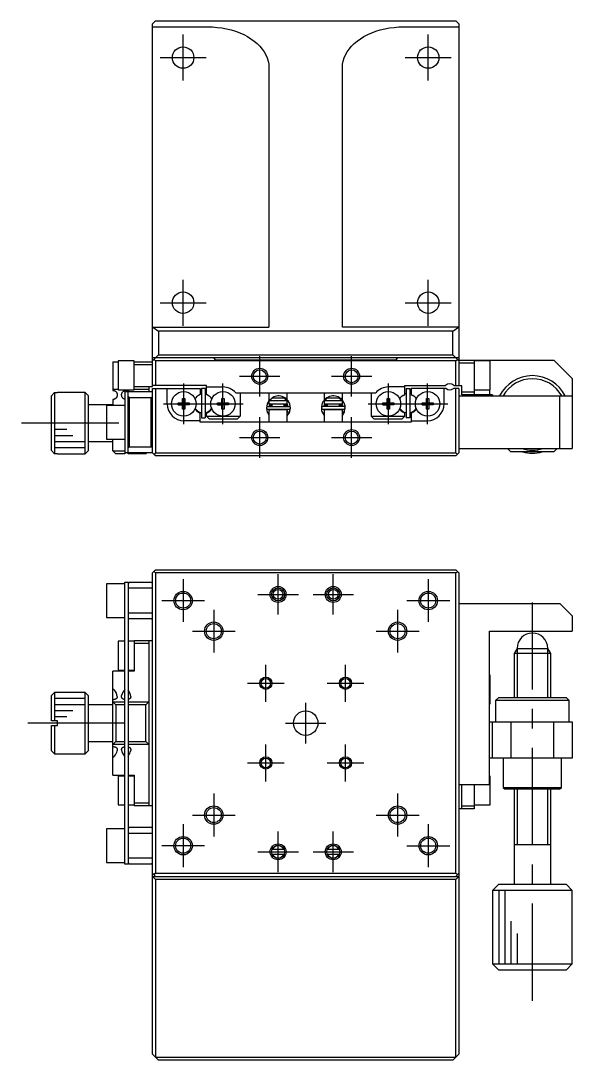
# Model space of a CAD drawing. Extents: x 0 to 377, y -8 to 269.
# Drawn here: x 86 to 176, y 99.4 to 269 of the extents above; entities that cross this region are included whole.
import ezdxf

# ---------------------------------------------------------------- set-up
doc = ezdxf.new("R2010")
doc.units = 0
doc.header["$LTSCALE"] = 0.5
doc.linetypes.add('CENTER', pattern=[50.8, 31.75, -6.35, 6.35, -6.35])
for name, color, linetype in [('MSM_CENTER', 1, 'CENTER'), ('MSM_CONTINUOUS', 7, 'CONTINUOUS'), ('MSM_NARROW', 5, 'CONTINUOUS')]:
    doc.layers.add(name, color=color, linetype=linetype)

msp = doc.modelspace()

# ---------------------------------------------------------------- linework, layer by layer
at = {"layer": 'MSM_CENTER'}
for p, q in [((112.5, 259.25), (112.5, 266.75)), ((152.5, 259.25), (152.5, 266.75)), ((108.75, 263), (116.25, 263)), ((148.75, 263), (156.25, 263)), ((112.5, 219.25), (112.5, 226.75)), ((152.5, 219.25), (152.5, 226.75)), ((108.75, 223), (116.25, 223)), ((148.75, 223), (156.25, 223)), ((125, 207.7), (125, 214.3)), ((140, 207.7), (140, 214.3)), ((121.7, 211), (128.3, 211)), ((136.7, 211), (143.3, 211)), ((112.6, 203.2), (112.6, 209.8)), ((119, 203.2), (119, 209.8)), ((146, 203.2), (146, 209.8)), ((152.4, 203.2), (152.4, 209.8)), ((109.3, 206.5), (122.3, 206.5)), ((142.7, 206.5), (155.7, 206.5)), ((125, 197.7), (125, 204.3)), ((140, 197.7), (140, 204.3)), ((102, 203.35), (86, 203.35)), ((121.7, 201), (128.3, 201)), ((136.7, 201), (143.3, 201)), ((128, 172.105071), (128, 178.705071)), ((137, 172.105071), (137, 178.705071)), ((112.5, 177.905071), (112.5, 170.905071)), ((152.5, 177.905071), (152.5, 170.905071)), ((124.7, 175.405071), (131.3, 175.405071)), ((133.7, 175.405071), (140.3, 175.405071)), ((109, 174.405071), (116, 174.405071)), ((149, 174.405071), (156, 174.405071)), ((169.5, 109.105071), (169.5, 174.105071)), ((117.5, 172.905071), (117.5, 165.905071)), ((147.5, 172.905071), (147.5, 165.905071)), ((114, 169.405071), (121, 169.405071)), ((144, 169.405071), (151, 169.405071)), ((126, 157.905071), (126, 163.905071)), ((139, 157.905071), (139, 163.905071)), ((123, 160.905071), (129, 160.905071)), ((136, 160.905071), (142, 160.905071)), ((132.5, 151.105071), (132.5, 157.705071)), ((103, 154.405071), (86, 154.405071)), ((129.2, 154.405071), (135.8, 154.405071)), ((126, 144.905071), (126, 150.905071)), ((139, 144.905071), (139, 150.905071)), ((123, 147.905071), (129, 147.905071)), ((136, 147.905071), (142, 147.905071)), ((117.5, 142.905071), (117.5, 135.905071)), ((147.5, 142.905071), (147.5, 135.905071)), ((114, 139.405071), (121, 139.405071)), ((144, 139.405071), (151, 139.405071)), ((112.5, 137.905071), (112.5, 130.905071)), ((152.5, 137.905071), (152.5, 130.905071)), ((128, 130.105071), (128, 136.705071)), ((137, 130.105071), (137, 136.705071)), ((116, 134.405071), (109, 134.405071)), ((149, 134.405071), (156, 134.405071)), ((124.7, 133.405071), (131.3, 133.405071)), ((133.7, 133.405071), (140.3, 133.405071))]:
    msp.add_line(p, q, dxfattribs=at)
at = {"layer": 'MSM_CONTINUOUS'}
for p, q in [((108, 269), (107.5, 268.5)), ((107.5, 209.35), (107.5, 268.5)), ((107.5, 268.007172), (116.5, 268.007172)), ((108, 269), (157, 269)), ((116.5, 268.007172), (117.284591, 267.986768)), ((117.284591, 267.986768), (118.064345, 267.925683)), ((146.935655, 267.925683), (147.715409, 267.986768)), ((147.715409, 267.986768), (148.5, 268.007172)), ((148.5, 268.007172), (157.5, 268.007172)), ((157.5, 268.5), (157, 269)), ((157.5, 268.5), (157.5, 209.45)), ((118.064345, 267.925683), (118.834454, 267.824292)), ((118.834454, 267.824292), (119.59017, 267.683222)), ((119.59017, 267.683222), (120.326834, 267.503341)), ((120.326834, 267.503341), (121.039905, 267.28576)), ((121.039905, 267.28576), (121.724986, 267.031818)), ((121.724986, 267.031818), (122.377853, 266.743083)), ((122.377853, 266.743083), (122.99448, 266.421333)), ((122.99448, 266.421333), (123.571068, 266.068554)), ((141.428932, 266.068554), (142.00552, 266.421333)), ((142.00552, 266.421333), (142.622147, 266.743083)), ((142.622147, 266.743083), (143.275014, 267.031818)), ((143.275014, 267.031818), (143.960095, 267.28576)), ((143.960095, 267.28576), (144.673166, 267.503341)), ((144.673166, 267.503341), (145.40983, 267.683222)), ((145.40983, 267.683222), (146.165546, 267.824292)), ((146.165546, 267.824292), (146.935655, 267.925683)), ((123.571068, 266.068554), (124.10406, 265.686919)), ((124.10406, 265.686919), (124.59017, 265.278782)), ((124.59017, 265.278782), (125.026402, 264.846659)), ((125.026402, 264.846659), (125.410065, 264.393214)), ((139.589935, 264.393214), (139.973598, 264.846659)), ((139.973598, 264.846659), (140.40983, 265.278782)), ((140.40983, 265.278782), (140.89594, 265.686919)), ((140.89594, 265.686919), (141.428932, 266.068554)), ((125.410065, 264.393214), (125.738795, 263.921242)), ((125.738795, 263.921242), (126.010565, 263.433655)), ((126.010565, 263.433655), (126.223699, 262.933457)), ((126.223699, 262.933457), (126.376883, 262.423733)), ((138.623117, 262.423733), (138.776301, 262.933457)), ((138.776301, 262.933457), (138.989435, 263.433655)), ((138.989435, 263.433655), (139.261205, 263.921242)), ((139.261205, 263.921242), (139.589935, 264.393214)), ((126.376883, 262.423733), (126.469173, 261.907625)), ((126.469173, 261.907625), (126.5, 261.388316)), ((126.5, 261.388316), (126.5, 219)), ((138.5, 261.388316), (138.530827, 261.907625)), ((138.5, 219), (138.5, 261.388316)), ((138.530827, 261.907625), (138.623117, 262.423733)), ((107.5, 219), (126.5, 219)), ((107.54176, 219), (108.5, 218.365755)), ((157.5, 219), (138.5, 219)), ((156.5, 218.365755), (157.45824, 219)), ((156.5, 218.365755), (108.5, 218.365755)), ((108.5, 218.365755), (108.5, 214.5)), ((156.5, 214.5), (156.5, 218.365755)), ((107.5, 213.5), (108.5, 214.5)), ((157.5, 214), (107.5, 214)), ((107.75, 213.75), (108, 213.5)), ((108.5, 214.5), (156.5, 214.5)), ((117.85, 213.65), (117.5, 214)), ((147.5, 214), (147.15, 213.65)), ((156.5, 214.5), (157.5, 213.5)), ((157, 213.5), (157.25, 213.75)), ((101, 213.35), (101.9, 213.35)), ((101, 213.35), (101, 208.7)), ((101.9, 213.5), (101.9, 208.8)), ((104.5, 213.5), (101.9, 213.5)), ((104.5, 208.8), (104.5, 213.5)), ((104.5, 213.35), (107.5, 213.35)), ((107.5, 212.85), (104.5, 212.85)), ((108, 213.5), (108, 209.5)), ((157, 213.5), (108, 213.5)), ((147.15, 213.65), (117.85, 213.65)), ((157, 209.5), (157, 213.5)), ((157.5, 213.65), (173, 213.65)), ((160, 213.15), (157.5, 213.15)), ((160, 213.65), (160, 207.95)), ((162.5, 213.580821), (160, 213.580821)), ((162.6, 213.5), (160, 213.5)), ((162.5, 213.65), (162.5, 213.5)), ((162.6, 208.8), (162.6, 213.5)), ((176, 210.65), (173, 213.65)), ((176, 210.65), (176, 199.2)), ((101.9, 208.85), (101, 208.85)), ((101, 208.7), (101.011811, 208.699906)), ((101.011811, 208.699906), (101.023607, 208.699627)), ((101.023607, 208.699627), (101.035345, 208.699166)), ((101.035345, 208.699166), (101.046985, 208.698527)), ((101.046985, 208.698527), (101.058952, 208.697679)), ((101.058952, 208.697679), (101.07079, 208.696651)), ((101.07079, 208.696651), (101.082472, 208.695451)), ((101.082472, 208.695451), (101.093969, 208.69409)), ((101.093969, 208.69409), (101.113372, 208.691382)), ((101.113372, 208.691382), (101.13224, 208.688249)), ((101.13224, 208.688249), (101.150562, 208.684732)), ((101.150562, 208.684732), (101.168326, 208.680866)), ((101.168326, 208.680866), (101.18552, 208.676693)), ((101.18552, 208.676693), (101.202133, 208.672248)), ((101.202133, 208.672248), (101.234359, 208.662476)), ((101.234359, 208.662476), (101.26487, 208.651753)), ((101.26487, 208.651753), (101.29381, 208.640156)), ((101.29381, 208.640156), (101.321322, 208.627761)), ((101.321322, 208.627761), (101.347549, 208.614643)), ((101.347549, 208.614643), (101.372633, 208.60088)), ((101.9, 208.8), (104.5, 208.8)), ((102.807571, 208.589159), (102.847783, 208.61217)), ((102.847783, 208.61217), (102.890896, 208.633341)), ((102.890896, 208.633341), (102.913862, 208.643289)), ((102.913862, 208.643289), (102.937859, 208.652742)), ((102.937859, 208.652742), (102.962978, 208.661621)), ((102.962978, 208.661621), (102.98931, 208.669846)), ((102.98931, 208.669846), (103.016947, 208.677337)), ((103.016947, 208.677337), (103.04598, 208.684015)), ((103.04598, 208.684015), (103.059192, 208.686662)), ((103.059192, 208.686662), (103.072749, 208.689122)), ((103.072749, 208.689122), (103.08663, 208.691377)), ((103.08663, 208.691377), (103.10081, 208.693408)), ((103.10081, 208.693408), (103.115266, 208.695197)), ((103.115266, 208.695197), (103.129976, 208.696724)), ((103.129976, 208.696724), (103.141128, 208.697685)), ((103.141128, 208.697685), (103.152416, 208.698488)), ((103.152416, 208.698488), (103.163808, 208.699126)), ((103.163808, 208.699126), (103.175271, 208.699592)), ((103.175271, 208.699592), (103.187235, 208.69989)), ((103.187235, 208.69989), (103.199249, 208.699998)), ((103.199249, 208.699998), (103.211264, 208.699914)), ((103.211264, 208.699914), (103.223234, 208.69964)), ((103.223234, 208.69964), (103.236746, 208.699096)), ((103.236746, 208.699096), (103.250172, 208.698312)), ((103.250172, 208.698312), (103.263467, 208.6973)), ((103.263467, 208.6973), (103.276589, 208.696072)), ((103.276589, 208.696072), (103.289493, 208.694639)), ((103.289493, 208.694639), (103.302136, 208.693013)), ((103.302136, 208.693013), (103.321874, 208.690032)), ((103.321874, 208.690032), (103.341036, 208.686622)), ((103.341036, 208.686622), (103.359617, 208.68282)), ((103.359617, 208.68282), (103.377613, 208.678667)), ((103.377613, 208.678667), (103.395021, 208.674202)), ((103.395021, 208.674202), (103.411834, 208.669462)), ((103.411834, 208.669462), (103.452882, 208.656156)), ((103.452882, 208.656156), (103.491242, 208.641332)), ((103.491242, 208.641332), (103.527174, 208.625114)), ((103.527174, 208.625114), (103.560941, 208.607623)), ((103.560941, 208.607623), (103.592806, 208.588981)), ((104.5, 209.35), (107.5, 209.35)), ((106.9, 208.85), (104.5, 208.85)), ((106.9, 209.35), (106.9, 208.5)), ((116.3, 209.5), (107.5, 209.5)), ((107.5, 198.5), (107.5, 209)), ((107.5, 209), (115.3, 209)), ((108, 209), (108, 198.5)), ((109.9, 206.5), (109.9, 209)), ((115.3, 209), (115.3, 208.044412)), ((115.5, 209), (115.5, 204.2)), ((116.1, 209), (115.5, 209)), ((116.1, 209), (116.1, 204.2)), ((116.3, 208.044412), (116.3, 209.5)), ((116.3, 209.25), (119, 209.25)), ((148.7, 209.25), (146, 209.25)), ((148.7, 209.5), (155.338562, 209.5)), ((148.7, 208.044412), (148.7, 209.5)), ((148.9, 209), (148.9, 204.2)), ((148.9, 209), (149.5, 209)), ((149.5, 209), (149.5, 204.2)), ((149.7, 209), (149.7, 208.044412)), ((155.4, 209), (149.7, 209)), ((155.1, 206.5), (155.1, 209)), ((157.5, 209), (156.6, 209)), ((156.661438, 209.5), (157.5, 209.5)), ((157, 198.5), (157, 209)), ((158, 209.45), (157.5, 209.45)), ((157.5, 209), (157.5, 198.5)), ((158, 207.95), (158, 209.45)), ((160, 208.8), (162.6, 208.8)), ((162.5, 208.8), (162.5, 207.95)), ((91, 207.832187), (91.5, 208.333974)), ((91, 198.867813), (91, 207.832187)), ((91.5, 208.333974), (91.5, 198.366026)), ((91.5, 208.333974), (92, 208.333974)), ((92, 208.333974), (92, 208.35)), ((96.5, 208.35), (92, 208.35)), ((96.5, 198.35), (96.5, 208.35)), ((97, 207.85), (96.5, 208.35)), ((97, 207.85), (97, 198.85)), ((101.034291, 207.20079), (101, 207.2)), ((101, 207.2), (101, 206.25)), ((101.068536, 207.203148), (101.034291, 207.20079)), ((101.102603, 207.207057), (101.068536, 207.203148)), ((101.136358, 207.2125), (101.102603, 207.207057)), ((101.16773, 207.219001), (101.136358, 207.2125)), ((101.198755, 207.226823), (101.16773, 207.219001)), ((101.229329, 207.235926), (101.198755, 207.226823)), ((101.25935, 207.246269), (101.229329, 207.235926)), ((101.287808, 207.257424), (101.25935, 207.246269)), ((101.315697, 207.269686), (101.287808, 207.257424)), ((101.342937, 207.283), (101.315697, 207.269686)), ((101.369452, 207.29731), (101.342937, 207.283)), ((101.400542, 207.31592), (101.369452, 207.29731)), ((101.372633, 208.60088), (101.413196, 208.575942)), ((101.43051, 207.335879), (101.400542, 207.31592)), ((101.413196, 208.575942), (101.451214, 208.549138)), ((101.459257, 207.357064), (101.43051, 207.335879)), ((101.451214, 208.549138), (101.486859, 208.520527)), ((101.486684, 207.379353), (101.459257, 207.357064)), ((101.511805, 207.401776), (101.486684, 207.379353)), ((101.486859, 208.520527), (101.520302, 208.490172)), ((101.535689, 207.425094), (101.511805, 207.401776)), ((101.520302, 208.490172), (101.56275, 208.445811)), ((101.558288, 207.449193), (101.535689, 207.425094)), ((101.579555, 207.473958), (101.558288, 207.449193)), ((101.56275, 208.445811), (101.601396, 208.398151)), ((101.599977, 207.499974), (101.579555, 207.473958)), ((101.619026, 207.526564), (101.599977, 207.499974)), ((101.601396, 208.398151), (101.636149, 208.347259)), ((101.63669, 207.553615), (101.619026, 207.526564)), ((101.636149, 208.347259), (101.660346, 208.305595)), ((101.652955, 207.581016), (101.63669, 207.553615)), ((101.672031, 207.617027), (101.652955, 207.581016)), ((101.660346, 208.305595), (101.682056, 208.261945)), ((101.688859, 207.653404), (101.672031, 207.617027)), ((101.682056, 208.261945), (101.701108, 208.21637)), ((101.703473, 207.689949), (101.688859, 207.653404)), ((101.701108, 208.21637), (101.717334, 208.168932)), ((101.718383, 207.734569), (101.703473, 207.689949)), ((101.717334, 208.168932), (101.728524, 208.12819)), ((101.730255, 207.77916), (101.718383, 207.734569)), ((101.728524, 208.12819), (101.737541, 208.086136)), ((101.739219, 207.823516), (101.730255, 207.77916)), ((101.737541, 208.086136), (101.744228, 208.042871)), ((101.745409, 207.867431), (101.739219, 207.823516)), ((101.744228, 208.042871), (101.748431, 207.998496)), ((101.748956, 207.910698), (101.745409, 207.867431)), ((101.748431, 207.998496), (101.749994, 207.953111)), ((101.749994, 207.953111), (101.748956, 207.910698)), ((102.450304, 207.928636), (102.450337, 207.972463)), ((102.452917, 207.883934), (102.450304, 207.928636)), ((102.450337, 207.972463), (102.452858, 208.015407)), ((102.452858, 208.015407), (102.457725, 208.05736)), ((102.458337, 207.838493), (102.452917, 207.883934)), ((102.457725, 208.05736), (102.464791, 208.098214)), ((102.466721, 207.792515), (102.458337, 207.838493)), ((102.464791, 208.098214), (102.477822, 208.15239)), ((102.474804, 207.758724), (102.466721, 207.792515)), ((102.484624, 207.724765), (102.474804, 207.758724)), ((102.477822, 208.15239), (102.494476, 208.204436)), ((102.49623, 207.690761), (102.484624, 207.724765)), ((102.494476, 208.204436), (102.514474, 208.254227)), ((102.50967, 207.656837), (102.49623, 207.690761)), ((102.524084, 207.625011), (102.50967, 207.656837)), ((102.514474, 208.254227), (102.536669, 208.300003)), ((102.540269, 207.593342), (102.524084, 207.625011)), ((102.536669, 208.300003), (102.56163, 208.343702)), ((102.558221, 207.561983), (102.540269, 207.593342)), ((102.577936, 207.531087), (102.558221, 207.561983)), ((102.56163, 208.343702), (102.58923, 208.385281)), ((102.599411, 207.500808), (102.577936, 207.531087)), ((102.58923, 208.385281), (102.619339, 208.424693)), ((102.62264, 207.471298), (102.599411, 207.500808)), ((102.619339, 208.424693), (102.652879, 208.463022)), ((102.646595, 207.4438), (102.62264, 207.471298)), ((102.672186, 207.41717), (102.646595, 207.4438)), ((102.652879, 208.463022), (102.689096, 208.499124)), ((102.699351, 207.391564), (102.672186, 207.41717)), ((102.689096, 208.499124), (102.728079, 208.532945)), ((102.720195, 207.373559), (102.699351, 207.391564)), ((102.741866, 207.356192), (102.720195, 207.373559)), ((102.728079, 208.532945), (102.769916, 208.564433)), ((102.764323, 207.339523), (102.741866, 207.356192)), ((102.787522, 207.323612), (102.764323, 207.339523)), ((102.769916, 208.564433), (102.807571, 208.589159)), ((102.812219, 207.308033), (102.787522, 207.323612)), ((102.837681, 207.293329), (102.812219, 207.308033)), ((102.863842, 207.279558), (102.837681, 207.293329)), ((102.890636, 207.266777), (102.863842, 207.279558)), ((102.917217, 207.255357), (102.890636, 207.266777)), ((102.944354, 207.24492), (102.917217, 207.255357)), ((102.971973, 207.235508), (102.944354, 207.24492)), ((103, 207.227158), (102.971973, 207.235508)), ((103, 208.5), (107.5, 208.5)), ((103, 208.5), (103, 198.35)), ((103.5, 198.35), (103.5, 208.5)), ((103.5, 207.7), (103.7, 207.5)), ((103.592806, 208.588981), (103.623029, 208.569311)), ((103.623029, 208.569311), (103.663527, 208.539639)), ((103.663527, 208.539639), (103.701376, 208.507831)), ((107.3, 207.5), (103.7, 207.5)), ((103.7, 207.5), (103.7, 199.5)), ((103.701376, 208.507831), (103.709702, 208.500186)), ((107.3, 207.5), (107.5, 207.7)), ((107.3, 199.5), (107.3, 207.5)), ((112.42, 207.386361), (112.78, 207.386361)), ((112.42, 206.68), (112.42, 207.386361)), ((112.78, 207.386361), (112.78, 206.68)), ((115.3, 208.044412), (115.00625, 207.874815)), ((116.59375, 207.874815), (116.3, 208.044412)), ((118.82, 207.386361), (119.18, 207.386361)), ((118.82, 206.68), (118.82, 207.386361)), ((119.18, 207.386361), (119.18, 206.68)), ((121.079062, 208.3), (143.920938, 208.3)), ((121.8, 208.3), (121.8, 204.5)), ((127.076589, 207.516132), (126.499493, 206.995996)), ((126.5, 208.3), (126.5, 206.5)), ((129.5, 207), (126.5, 207)), ((126.554317, 207), (127.083485, 207.5)), ((127.083485, 207.5), (128.916515, 207.5)), ((128.916515, 207.5), (129.445683, 207)), ((129.5, 207.157186), (129.5, 208.3)), ((129.5, 207.156374), (129.5, 207.156548)), ((129.5, 207.155993), (129.5, 207.156097)), ((129.5, 206.5), (129.5, 207)), ((135.5, 208.3), (135.5, 207.082478)), ((135.5, 207.082017), (135.5, 207.081911)), ((135.5, 207.081383), (135.5, 207.081262)), ((138.5, 207), (135.5, 207)), ((135.5, 207), (135.5, 206.5)), ((135.554317, 207), (136.083485, 207.5)), ((136.083485, 207.5), (137.916515, 207.5)), ((137.916515, 207.5), (138.445683, 207)), ((138.5, 207.101625), (138.5, 208.3)), ((138.5, 207.100466), (138.5, 207.100631)), ((138.5, 206.5), (138.5, 207)), ((143.2, 208.3), (143.2, 204.5)), ((145.82, 207.386361), (146.18, 207.386361)), ((145.82, 206.68), (145.82, 207.386361)), ((146.18, 207.386361), (146.18, 206.68)), ((148.40625, 207.874815), (148.7, 208.044412)), ((149.7, 208.044412), (149.99375, 207.874815)), ((152.22, 207.386361), (152.58, 207.386361)), ((152.22, 206.68), (152.22, 207.386361)), ((152.58, 207.386361), (152.58, 206.68)), ((157.5, 207.8), (176, 207.8)), ((158, 208.45), (160, 208.45)), ((163, 207.95), (158, 207.95)), ((160, 207.990264), (162.5, 207.990264)), ((163, 207.95), (163, 207.8)), ((174, 199.2), (174, 207.8)), ((101, 206.35), (97, 206.35)), ((100, 206.25), (100, 200.75)), ((103, 206.25), (100, 206.25)), ((111.713639, 206.68), (112.42, 206.68)), ((111.713639, 206.32), (111.713639, 206.68)), ((111.713639, 206.32), (112.42, 206.32)), ((112.430372, 206.669628), (112.42, 206.68)), ((112.430372, 206.330372), (112.42, 206.32)), ((112.42, 205.613639), (112.42, 206.32)), ((112.78, 205.613639), (112.42, 205.613639)), ((112.430372, 206.669628), (112.769628, 206.669628)), ((112.430372, 206.330372), (112.430372, 206.669628)), ((112.769628, 206.330372), (112.430372, 206.330372)), ((112.769628, 206.669628), (112.78, 206.68)), ((112.769628, 206.669628), (112.769628, 206.330372)), ((112.769628, 206.330372), (112.78, 206.32)), ((112.78, 206.68), (113.486361, 206.68)), ((112.78, 206.32), (112.78, 205.613639)), ((113.486361, 206.32), (112.78, 206.32)), ((113.486361, 206.68), (113.486361, 206.32)), ((118.113639, 206.68), (118.82, 206.68)), ((118.113639, 206.32), (118.113639, 206.68)), ((118.113639, 206.32), (118.82, 206.32)), ((118.830372, 206.669628), (118.82, 206.68)), ((118.830372, 206.330372), (118.82, 206.32)), ((118.82, 205.613639), (118.82, 206.32)), ((119.18, 205.613639), (118.82, 205.613639)), ((118.830372, 206.669628), (119.169628, 206.669628)), ((118.830372, 206.330372), (118.830372, 206.669628)), ((119.169628, 206.330372), (118.830372, 206.330372)), ((119.169628, 206.669628), (119.18, 206.68)), ((119.169628, 206.669628), (119.169628, 206.330372)), ((119.169628, 206.330372), (119.18, 206.32)), ((119.18, 206.68), (119.886361, 206.68)), ((119.18, 206.32), (119.18, 205.613639)), ((119.886361, 206.32), (119.18, 206.32)), ((119.886361, 206.68), (119.886361, 206.32)), ((126.117316, 205.815134), (126.120955, 205.714345)), ((129.816089, 206.03711), (126.316089, 206.03711)), ((126.316089, 205.63711), (129.816089, 205.63711)), ((126.5, 206.5), (129.5, 206.5)), ((129.5, 205.5), (126.5, 205.5)), ((126.5, 205.5), (126.5, 203.5)), ((126.552382, 205.49992), (126.52809, 205.637108)), ((126.528408, 206.037112), (126.663966, 206.500053)), ((126.586004, 206.3), (127, 206.3)), ((126.664381, 205.500027), (126.9177, 205.63711)), ((127, 206.5), (127, 206.03711)), ((127, 205.63711), (127, 205.5)), ((129, 206.03711), (129, 206.5)), ((129, 206.3), (129.5, 206.3)), ((129, 205.5), (129, 205.63711)), ((129.214478, 205.63711), (129.467785, 205.500045)), ((129.4679, 206.500122), (129.60407, 206.037138)), ((129.5, 206.3), (129.5, 206.426012)), ((129.5, 203.5), (129.5, 205.5)), ((129.505027, 205.20913), (129.5, 205.213307)), ((129.50009, 205.432348), (129.500032, 205.250981)), ((129.847927, 205.637792), (129.847091, 205.63955)), ((129.861944, 205.606203), (129.847927, 205.637792)), ((129.857045, 205.068232), (130.014769, 205.809775)), ((129.874363, 205.573965), (129.861944, 205.606203)), ((129.885155, 205.54116), (129.874363, 205.573965)), ((129.894294, 205.507866), (129.885155, 205.54116)), ((129.901757, 205.474165), (129.894294, 205.507866)), ((129.899852, 205.199922), (129.906096, 205.233869)), ((129.907528, 205.440141), (129.901757, 205.474165)), ((129.906096, 205.233869), (129.910635, 205.26808)), ((129.911591, 205.405875), (129.907528, 205.440141)), ((129.910635, 205.26808), (129.913458, 205.30247)), ((129.913936, 205.371452), (129.911591, 205.405875)), ((129.913458, 205.30247), (129.91456, 205.336955)), ((129.91456, 205.336955), (129.913936, 205.371452)), ((135.059274, 205.825873), (135.062913, 205.725084)), ((138.758046, 206.04785), (135.258046, 206.04785)), ((135.258046, 205.64785), (138.758046, 205.64785)), ((135.496816, 205.49979), (135.470048, 205.647847)), ((135.470366, 206.047851), (135.600898, 206.500068)), ((135.499892, 205.486766), (135.496816, 205.49979)), ((135.5, 206.5), (138.5, 206.5)), ((138.5, 205.5), (135.5, 205.5)), ((135.5, 205.5), (135.5, 203.5)), ((135.524524, 206.3), (136, 206.3)), ((135.599736, 205.500039), (135.859658, 205.64785)), ((136, 206.5), (136, 206.04785)), ((136, 205.64785), (136, 205.5)), ((138, 206.04785), (138, 206.5)), ((138, 206.3), (138.5, 206.3)), ((138, 205.5), (138, 205.64785)), ((138.156435, 205.64785), (138.416361, 205.500032)), ((138.414926, 206.500011), (138.546028, 206.047877)), ((138.5, 203.5), (138.5, 205.5)), ((138.789885, 205.648531), (138.789049, 205.650289)), ((138.803901, 205.616942), (138.789885, 205.648531)), ((138.799002, 205.078971), (138.956727, 205.820514)), ((138.816321, 205.584704), (138.803901, 205.616942)), ((138.827113, 205.551899), (138.816321, 205.584704)), ((138.836251, 205.518605), (138.827113, 205.551899)), ((138.833875, 205.17706), (138.841809, 205.210661)), ((138.843715, 205.484904), (138.836251, 205.518605)), ((138.841809, 205.210661), (138.848053, 205.244608)), ((138.849485, 205.45088), (138.843715, 205.484904)), ((138.848053, 205.244608), (138.852592, 205.278819)), ((138.853548, 205.416614), (138.849485, 205.45088)), ((138.852592, 205.278819), (138.855416, 205.313209)), ((138.855894, 205.382191), (138.853548, 205.416614)), ((138.855416, 205.313209), (138.856517, 205.347695)), ((138.856517, 205.347695), (138.855894, 205.382191)), ((145.113639, 206.68), (145.82, 206.68)), ((145.113639, 206.32), (145.113639, 206.68)), ((145.113639, 206.32), (145.82, 206.32)), ((145.830372, 206.669628), (145.82, 206.68)), ((145.830372, 206.330372), (145.82, 206.32)), ((145.82, 205.613639), (145.82, 206.32)), ((146.18, 205.613639), (145.82, 205.613639)), ((145.830372, 206.669628), (146.169628, 206.669628)), ((145.830372, 206.330372), (145.830372, 206.669628)), ((146.169628, 206.330372), (145.830372, 206.330372)), ((146.169628, 206.669628), (146.18, 206.68)), ((146.169628, 206.669628), (146.169628, 206.330372)), ((146.169628, 206.330372), (146.18, 206.32)), ((146.18, 206.68), (146.886361, 206.68)), ((146.18, 206.32), (146.18, 205.613639)), ((146.886361, 206.32), (146.18, 206.32)), ((146.886361, 206.68), (146.886361, 206.32)), ((151.513639, 206.68), (152.22, 206.68)), ((151.513639, 206.32), (151.513639, 206.68)), ((151.513639, 206.32), (152.22, 206.32)), ((152.230372, 206.669628), (152.22, 206.68)), ((152.230372, 206.330372), (152.22, 206.32)), ((152.22, 205.613639), (152.22, 206.32)), ((152.58, 205.613639), (152.22, 205.613639)), ((152.230372, 206.669628), (152.569628, 206.669628)), ((152.230372, 206.330372), (152.230372, 206.669628)), ((152.569628, 206.330372), (152.230372, 206.330372)), ((152.569628, 206.669628), (152.58, 206.68)), ((152.569628, 206.669628), (152.569628, 206.330372)), ((152.569628, 206.330372), (152.58, 206.32)), ((152.58, 206.68), (153.286361, 206.68)), ((152.58, 206.32), (152.58, 205.613639)), ((153.286361, 206.32), (152.58, 206.32)), ((153.286361, 206.68), (153.286361, 206.32)), ((115.3, 203.75), (112.65, 203.75)), ((115.00625, 205.125185), (115.3, 204.955588)), ((115.3, 203.5), (115.3, 204.955588)), ((115.5, 204.2), (116.1, 204.2)), ((116.3, 204.955588), (116.59375, 205.125185)), ((116.3, 204.5), (116.3, 204.955588)), ((116.3, 204.5), (121.8, 204.5)), ((116.8, 204), (116.3, 204.5)), ((121.3, 204), (116.8, 204)), ((121.8, 204.5), (121.3, 204)), ((126.251177, 205.129055), (126.251546, 205.127917)), ((126.251546, 205.127917), (126.251879, 205.126895)), ((126.251879, 205.126895), (126.252301, 205.12561)), ((126.252301, 205.12561), (126.252854, 205.12394)), ((126.252854, 205.12394), (126.253392, 205.122328)), ((126.253392, 205.122328), (126.254478, 205.119113)), ((126.254478, 205.119113), (126.255098, 205.117299)), ((126.255098, 205.117299), (126.256335, 205.113731)), ((126.256335, 205.113731), (126.273273, 205.070097)), ((126.273503, 205.073912), (126.272991, 205.071429)), ((126.272991, 205.071429), (126.273723, 205.071736)), ((126.273273, 205.070097), (126.272991, 205.071429)), ((126.274209, 205.070339), (126.297811, 205.017409)), ((129.854132, 205.061433), (129.49998, 205.20128)), ((129.500051, 204.517408), (129.858054, 205.070537)), ((129.511098, 205.204582), (129.505027, 205.20913)), ((129.518175, 205.199692), (129.511098, 205.204582)), ((129.526214, 205.194488), (129.518175, 205.199692)), ((129.535166, 205.189004), (129.526214, 205.194488)), ((129.544976, 205.183273), (129.535166, 205.189004)), ((129.555585, 205.17733), (129.544976, 205.183273)), ((129.566926, 205.171212), (129.555585, 205.17733)), ((129.578931, 205.164955), (129.566926, 205.171212)), ((129.591525, 205.158599), (129.578931, 205.164955)), ((129.604632, 205.152183), (129.591525, 205.158599)), ((129.618171, 205.145745), (129.604632, 205.152183)), ((129.632058, 205.139325), (129.618171, 205.145745)), ((129.646209, 205.132964), (129.632058, 205.139325)), ((129.660537, 205.126699), (129.646209, 205.132964)), ((129.674954, 205.120569), (129.660537, 205.126699)), ((129.689371, 205.114612), (129.674954, 205.120569)), ((129.7037, 205.108865), (129.689371, 205.114612)), ((129.717853, 205.103362), (129.7037, 205.108865)), ((129.731743, 205.098138), (129.717853, 205.103362)), ((129.745285, 205.093224), (129.731743, 205.098138)), ((129.758395, 205.088651), (129.745285, 205.093224)), ((129.770994, 205.084446), (129.758395, 205.088651)), ((129.783004, 205.080636), (129.770994, 205.084446)), ((129.794351, 205.077244), (129.783004, 205.080636)), ((129.804966, 205.074291), (129.794351, 205.077244)), ((129.814783, 205.071794), (129.804966, 205.074291)), ((129.823743, 205.06977), (129.814783, 205.071794)), ((129.83179, 205.06823), (129.823743, 205.06977)), ((129.838874, 205.067185), (129.83179, 205.06823)), ((129.844953, 205.06664), (129.838874, 205.067185)), ((129.84999, 205.066598), (129.844953, 205.06664)), ((129.853952, 205.067061), (129.84999, 205.066598)), ((129.856816, 205.068025), (129.853952, 205.067061)), ((129.858565, 205.069484), (129.856816, 205.068025)), ((129.859187, 205.071429), (129.858565, 205.069484)), ((129.858905, 205.070097), (129.871059, 205.100487)), ((129.871059, 205.100487), (129.882313, 205.133148)), ((129.882313, 205.133148), (129.891918, 205.16632)), ((129.891918, 205.16632), (129.899852, 205.199922)), ((135.193134, 205.139794), (135.193503, 205.138656)), ((135.193503, 205.138656), (135.193837, 205.137635)), ((135.193837, 205.137635), (135.194259, 205.136349)), ((135.194259, 205.136349), (135.194812, 205.134679)), ((135.194812, 205.134679), (135.19535, 205.133067)), ((135.19535, 205.133067), (135.196435, 205.129852)), ((135.196435, 205.129852), (135.197056, 205.128038)), ((135.197056, 205.128038), (135.198293, 205.12447)), ((135.198293, 205.12447), (135.21523, 205.080836)), ((135.21546, 205.084651), (135.214949, 205.082168)), ((135.214949, 205.082168), (135.21568, 205.082476)), ((135.21523, 205.080836), (135.214949, 205.082168)), ((135.223964, 205.094915), (135.21546, 205.084651)), ((135.216166, 205.081078), (135.239769, 205.028148)), ((138.796089, 205.072173), (138.499982, 205.176195)), ((138.511824, 205.180399), (138.5, 205.186725)), ((138.500034, 204.594201), (138.800011, 205.081276)), ((138.524329, 205.173938), (138.511824, 205.180399)), ((138.537435, 205.167383), (138.524329, 205.173938)), ((138.551057, 205.160777), (138.537435, 205.167383)), ((138.565106, 205.154162), (138.551057, 205.160777)), ((138.579491, 205.147582), (138.565106, 205.154162)), ((138.594119, 205.141079), (138.579491, 205.147582)), ((138.608895, 205.134695), (138.594119, 205.141079)), ((138.623723, 205.128472), (138.608895, 205.134695)), ((138.638508, 205.12245), (138.623723, 205.128472)), ((138.653153, 205.116668), (138.638508, 205.12245)), ((138.667564, 205.111163), (138.653153, 205.116668)), ((138.681646, 205.105971), (138.667564, 205.111163)), ((138.69531, 205.101126), (138.681646, 205.105971)), ((138.708465, 205.09666), (138.69531, 205.101126)), ((138.721027, 205.0926), (138.708465, 205.09666)), ((138.732915, 205.088974), (138.721027, 205.0926)), ((138.744052, 205.085806), (138.732915, 205.088974)), ((138.754364, 205.083114), (138.744052, 205.085806)), ((138.763786, 205.080918), (138.754364, 205.083114)), ((138.772256, 205.079231), (138.763786, 205.080918)), ((138.779719, 205.078064), (138.772256, 205.079231)), ((138.786128, 205.077424), (138.779719, 205.078064)), ((138.79144, 205.077317), (138.786128, 205.077424)), ((138.795621, 205.077742), (138.79144, 205.077317)), ((138.798644, 205.078697), (138.795621, 205.077742)), ((138.800489, 205.080176), (138.798644, 205.078697)), ((138.801144, 205.082168), (138.800489, 205.080176)), ((138.800863, 205.080836), (138.813017, 205.111226)), ((138.813017, 205.111226), (138.82427, 205.143887)), ((138.82427, 205.143887), (138.833875, 205.17706)), ((143.2, 204.5), (148.7, 204.5)), ((143.7, 204), (143.2, 204.5)), ((148.2, 204), (143.7, 204)), ((148.7, 204.5), (148.2, 204)), ((148.7, 204.955588), (148.40625, 205.125185)), ((148.7, 204.5), (148.7, 204.955588)), ((149.5, 204.2), (148.9, 204.2)), ((149.99375, 205.125185), (149.7, 204.955588)), ((149.7, 204.955588), (149.7, 203.5)), ((149.7, 203.75), (152.35, 203.75)), ((149.7, 203.5), (115.3, 203.5)), ((97, 200.35), (101, 200.35)), ((100, 200.75), (103, 200.75)), ((101, 198.85), (101, 200.75)), ((91.5, 198.366026), (91, 198.867813)), ((96.5, 198.35), (97, 198.85)), ((101, 198.85), (103, 198.85)), ((101, 198.85), (101.5, 198.35)), ((107.5, 198.5), (103, 198.5)), ((103.7, 199.5), (103.5, 199.3)), ((103.7, 199.5), (107.3, 199.5)), ((106.4, 198.35), (106.55, 198.5)), ((107.5, 199.3), (107.3, 199.5)), ((108, 198), (107.5, 198.5)), ((108, 198.5), (107.75, 198.25)), ((108, 198.5), (157, 198.5)), ((157.25, 198.25), (157, 198.5)), ((157, 198), (157.5, 198.5)), ((157.5, 199.2), (176, 199.2)), ((165.45, 199.2), (166, 198.65)), ((173, 198.65), (166, 198.65)), ((173, 198.65), (173.55, 199.2)), ((92, 198.366026), (91.5, 198.366026)), ((92, 198.35), (92, 198.366026)), ((92, 198.35), (96.5, 198.35)), ((103, 198.35), (101.5, 198.35)), ((106.4, 198.35), (103.5, 198.35)), ((157, 198), (108, 198)), ((108, 179.405071), (107.5, 178.905071)), ((107.5, 100.405071), (107.5, 178.905071)), ((108, 178.905071), (107.75, 179.155071)), ((108, 179.405071), (157, 179.405071)), ((108, 178.905071), (108, 129.905071)), ((157, 178.905071), (108, 178.905071)), ((157.5, 178.905071), (157, 179.405071)), ((157, 178.905071), (157.25, 179.155071)), ((157, 129.905071), (157, 178.905071)), ((157.5, 178.905071), (157.5, 100.405071)), ((100, 177.155071), (100, 171.655071)), ((103, 177.155071), (100, 177.155071)), ((103, 177.405071), (103.5, 177.405071)), ((103, 131.405071), (103, 177.405071)), ((103.7, 177.405071), (103.5, 177.205071)), ((103.5, 177.405071), (103.5, 131.405071)), ((107.5, 176.405071), (103.5, 176.405071)), ((103.7, 177.405071), (107.3, 177.405071)), ((107.5, 177.205071), (107.3, 177.405071)), ((157.5, 173.905071), (174, 173.905071)), ((176, 171.905071), (174, 173.905071)), ((100, 171.655071), (103, 171.655071)), ((103.5, 172.405071), (107.5, 172.405071)), ((103.5, 171.605071), (103.7, 171.405071)), ((107.3, 171.405071), (103.7, 171.405071)), ((107.3, 171.405071), (107.5, 171.605071)), ((176, 171.905071), (176, 169.405071)), ((104.5, 167.905071), (104.5, 162.905071)), ((104.5, 167.905071), (107.5, 167.905071)), ((106.9, 167.905071), (106.9, 140.905071)), ((162.5, 144.405071), (162.5, 169.405071)), ((162.5, 169.405071), (176, 169.405071)), ((101.9, 167.755071), (101.9, 163.055071)), ((103, 167.755071), (101.9, 167.755071)), ((104.5, 167.755071), (103.5, 167.755071)), ((106.9, 167.405071), (104.5, 167.405071)), ((167, 166.605071), (166.5, 165.739045)), ((167, 166.605071), (172, 166.605071)), ((172.5, 165.739045), (172, 166.605071)), ((172.5, 165.739045), (166.5, 165.739045)), ((166.5, 165.739045), (166.5, 158.60509)), ((172.5, 158.60509), (172.5, 165.739045)), ((101, 145.905071), (101, 162.905071)), ((103, 162.905071), (101, 162.905071)), ((101.9, 163.055071), (103, 163.055071)), ((103.5, 163.055071), (104.5, 163.055071)), ((104.5, 162.905071), (103.5, 162.905071)), ((162.6, 162.255071), (162.5, 162.255071)), ((162.6, 157.555071), (162.6, 162.255071)), ((101, 159.968321), (101.113372, 159.942499)), ((101.113372, 159.942499), (101.202133, 159.887762)), ((101.202133, 159.887762), (101.29381, 159.802893)), ((91.5, 159.405071), (91, 158.905071)), ((91, 154.805071), (91, 158.905071)), ((91.5, 159.405071), (91.5, 154.805071)), ((96.5, 159.405071), (91.5, 159.405071)), ((96.5, 149.405071), (96.5, 159.405071)), ((97, 158.905071), (96.5, 159.405071)), ((97, 158.905071), (97, 149.905071)), ((101.034291, 158.226382), (101, 158.225985)), ((101, 157.905071), (101.5, 157.405071)), ((101, 157.905071), (103, 157.905071)), ((101.068536, 158.227571), (101.034291, 158.226382)), ((101.102603, 158.229551), (101.068536, 158.227571)), ((101.136358, 158.23232), (101.102603, 158.229551)), ((101.167101, 158.235576), (101.136358, 158.23232)), ((101.197564, 158.239522), (101.167101, 158.235576)), ((101.227658, 158.244151), (101.197564, 158.239522)), ((101.257293, 158.249456), (101.227658, 158.244151)), ((101.286379, 158.255429), (101.257293, 158.249456)), ((101.314828, 158.262061), (101.286379, 158.255429)), ((101.342549, 158.269347), (101.314828, 158.262061)), ((101.369452, 158.277278), (101.342549, 158.269347)), ((101.399829, 158.287381), (101.369452, 158.277278)), ((101.429175, 158.298425), (101.399829, 158.287381)), ((101.457418, 158.310376), (101.429175, 158.298425)), ((101.484486, 158.323202), (101.457418, 158.310376)), ((101.510306, 158.336871), (101.484486, 158.323202)), ((101.534805, 158.351352), (101.510306, 158.336871)), ((101.557913, 158.366612), (101.534805, 158.351352)), ((101.579555, 158.382619), (101.557913, 158.366612)), ((101.602416, 158.401743), (101.579555, 158.382619)), ((101.623554, 158.421882), (101.602416, 158.401743)), ((101.642971, 158.442972), (101.623554, 158.421882)), ((101.660668, 158.464949), (101.642971, 158.442972)), ((101.67665, 158.487748), (101.660668, 158.464949)), ((101.690917, 158.511306), (101.67665, 158.487748)), ((101.703473, 158.535559), (101.690917, 158.511306)), ((101.718383, 158.570914), (101.703473, 158.535559)), ((101.730255, 158.60767), (101.718383, 158.570914)), ((101.739219, 158.645676), (101.730255, 158.60767)), ((101.745409, 158.684783), (101.739219, 158.645676)), ((101.748956, 158.724839), (101.745409, 158.684783)), ((101.75, 158.762672), (101.748956, 158.724839)), ((102.45, 158.762788), (102.460775, 158.894829)), ((102.450304, 158.741908), (102.45, 158.762788)), ((102.45234, 158.706362), (102.450304, 158.741908)), ((102.45638, 158.671455), (102.45234, 158.706362)), ((102.462511, 158.637293), (102.45638, 158.671455)), ((102.470818, 158.603981), (102.462511, 158.637293)), ((102.48139, 158.571627), (102.470818, 158.603981)), ((102.494311, 158.540335), (102.48139, 158.571627)), ((102.50967, 158.510214), (102.494311, 158.540335)), ((102.524084, 158.48654), (102.50967, 158.510214)), ((102.540269, 158.463628), (102.524084, 158.48654)), ((102.558221, 158.441543), (102.540269, 158.463628)), ((102.577936, 158.420351), (102.558221, 158.441543)), ((102.599411, 158.400117), (102.577936, 158.420351)), ((102.62264, 158.380908), (102.599411, 158.400117)), ((102.642771, 158.366118), (102.62264, 158.380908)), ((102.664129, 158.351976), (102.642771, 158.366118)), ((102.686663, 158.33851), (102.664129, 158.351976)), ((102.710321, 158.325746), (102.686663, 158.33851)), ((102.735052, 158.313711), (102.710321, 158.325746)), ((102.760803, 158.302433), (102.735052, 158.313711)), ((102.787522, 158.291937), (102.760803, 158.302433)), ((102.815316, 158.282189), (102.787522, 158.291937)), ((102.844137, 158.273188), (102.815316, 158.282189)), ((102.873881, 158.264948), (102.844137, 158.273188)), ((102.904444, 158.257481), (102.873881, 158.264948)), ((102.935721, 158.250799), (102.904444, 158.257481)), ((102.967607, 158.244916), (102.935721, 158.250799)), ((103, 158.239844), (102.967607, 158.244916)), ((103.53228, 158.266531), (103.5, 158.258465)), ((103.5, 157.905071), (106.9, 157.905071)), ((103.563626, 158.275483), (103.53228, 158.266531)), ((103.593856, 158.285299), (103.563626, 158.275483)), ((103.623093, 158.296033), (103.593856, 158.285299)), ((103.651265, 158.307656), (103.623093, 158.296033)), ((103.678299, 158.320137), (103.651265, 158.307656)), ((103.704123, 158.333446), (103.678299, 158.320137)), ((103.728664, 158.347552), (103.704123, 158.333446)), ((103.751851, 158.362424), (103.728664, 158.347552)), ((103.773611, 158.378033), (103.751851, 158.362424)), ((103.796654, 158.396695), (103.773611, 158.378033)), ((103.818014, 158.416359), (103.796654, 158.396695)), ((103.837691, 158.436962), (103.818014, 158.416359)), ((103.855683, 158.458443), (103.837691, 158.436962)), ((103.87199, 158.480739), (103.855683, 158.458443)), ((103.886611, 158.503789), (103.87199, 158.480739)), ((103.899546, 158.52753), (103.886611, 158.503789)), ((103.913366, 158.558021), (103.899546, 158.52753)), ((103.924837, 158.589616), (103.913366, 158.558021)), ((103.934046, 158.622213), (103.924837, 158.589616)), ((103.941079, 158.655711), (103.934046, 158.622213)), ((103.946024, 158.690011), (103.941079, 158.655711)), ((103.948968, 158.725011), (103.946024, 158.690011)), ((103.949997, 158.760611), (103.948968, 158.725011)), ((103.95, 158.762663), (103.949997, 158.760611)), ((106.4, 157.405071), (106.9, 157.905071)), ((164, 158.605071), (163.5, 158.105071)), ((175.5, 158.105071), (163.5, 158.105071)), ((163.5, 158.105071), (163.5, 154.605071)), ((164, 158.605071), (175, 158.605071)), ((175.5, 158.105071), (175, 158.605071)), ((175.5, 154.605071), (175.5, 158.105071)), ((101, 157.405071), (97, 157.405071)), ((101.5, 157.405071), (101.5, 151.405071)), ((103, 157.405071), (101.5, 157.405071)), ((106.4, 157.405071), (103.5, 157.405071)), ((106.4, 151.405071), (106.4, 157.405071)), ((162.5, 157.555071), (162.6, 157.555071)), ((92, 154.805071), (91, 154.805071)), ((92, 154.005071), (92, 154.805071)), ((162.5, 154.605071), (176, 154.605071)), ((163, 148.705071), (163, 154.605071)), ((166, 154.605071), (166, 148.705071)), ((173, 148.705071), (173, 154.605071)), ((176, 154.605071), (176, 148.705071)), ((91, 149.905071), (91, 154.005071)), ((91, 154.005071), (92, 154.005071)), ((91.5, 154.005071), (91.5, 149.405071)), ((97, 151.405071), (101, 151.405071)), ((101.5, 151.405071), (101, 150.905071)), ((101.5, 151.405071), (103, 151.405071)), ((103.5, 151.405071), (106.4, 151.405071)), ((106.9, 150.905071), (106.4, 151.405071)), ((91, 149.905071), (91.5, 149.405071)), ((91.5, 149.405071), (96.5, 149.405071)), ((96.5, 149.405071), (97, 149.905071)), ((103, 150.905071), (101, 150.905071)), ((101, 150.584156), (101.032724, 150.583791)), ((101.032724, 150.583791), (101.065464, 150.582697)), ((101.065464, 150.582697), (101.098106, 150.580877)), ((101.098106, 150.580877), (101.130535, 150.578334)), ((101.130535, 150.578334), (101.162638, 150.575072)), ((101.162638, 150.575072), (101.194301, 150.571093)), ((101.194301, 150.571093), (101.225409, 150.5664)), ((101.225409, 150.5664), (101.255946, 150.560982)), ((101.255946, 150.560982), (101.285963, 150.554824)), ((101.285963, 150.554824), (101.315373, 150.547937)), ((101.315373, 150.547937), (101.344089, 150.540336)), ((101.344089, 150.540336), (101.372024, 150.53203)), ((101.372024, 150.53203), (101.399089, 150.523033)), ((101.399089, 150.523033), (101.425197, 150.513357)), ((101.425197, 150.513357), (101.455145, 150.500879)), ((101.455145, 150.500879), (101.483787, 150.487388)), ((101.483787, 150.487388), (101.51105, 150.472926)), ((101.51105, 150.472926), (101.536861, 150.457535)), ((101.536861, 150.457535), (101.561147, 150.441255)), ((101.561147, 150.441255), (101.583835, 150.424128)), ((101.583835, 150.424128), (101.606721, 150.404523)), ((101.606721, 150.404523), (101.627827, 150.38389)), ((101.627827, 150.38389), (101.647153, 150.362297)), ((101.647153, 150.362297), (101.664699, 150.339812)), ((101.664699, 150.339812), (101.680464, 150.316502)), ((101.680464, 150.316502), (101.694448, 150.292432)), ((101.694448, 150.292432), (101.709337, 150.26167)), ((101.709337, 150.26167), (101.721754, 150.229731)), ((101.721754, 150.229731), (101.73179, 150.196725)), ((101.73179, 150.196725), (101.739536, 150.162761)), ((101.75, 150.047416), (101.736795, 149.900302)), ((101.739536, 150.162761), (101.745083, 150.127946)), ((101.745083, 150.127946), (101.748523, 150.092389)), ((101.748523, 150.092389), (101.749947, 150.056198)), ((101.749947, 150.056198), (101.75, 150.047416)), ((102.45, 150.047343), (102.450899, 150.082546)), ((102.450899, 150.082546), (102.455006, 150.128941)), ((102.455006, 150.128941), (102.462657, 150.173868)), ((102.462657, 150.173868), (102.469972, 150.203375)), ((102.469972, 150.203375), (102.479122, 150.232221)), ((102.479122, 150.232221), (102.490151, 150.260325)), ((102.490151, 150.260325), (102.503101, 150.287604)), ((102.503101, 150.287604), (102.518016, 150.313974)), ((102.518016, 150.313974), (102.53494, 150.339353)), ((102.53494, 150.339353), (102.553915, 150.363657)), ((102.553915, 150.363657), (102.57127, 150.382978)), ((102.57127, 150.382978), (102.59016, 150.40159)), ((102.59016, 150.40159), (102.610549, 150.419448)), ((102.610549, 150.419448), (102.632404, 150.436507)), ((102.632404, 150.436507), (102.655689, 150.452721)), ((102.655689, 150.452721), (102.680369, 150.468045)), ((102.680369, 150.468045), (102.70641, 150.482435)), ((102.70641, 150.482435), (102.730476, 150.494321)), ((102.730476, 150.494321), (102.755677, 150.505524)), ((102.755677, 150.505524), (102.781932, 150.516027)), ((102.781932, 150.516027), (102.80916, 150.525813)), ((102.80916, 150.525813), (102.83728, 150.534864)), ((102.83728, 150.534864), (102.866211, 150.543163)), ((102.866211, 150.543163), (102.895872, 150.550692)), ((102.895872, 150.550692), (102.926183, 150.557435)), ((102.926183, 150.557435), (102.950424, 150.562186)), ((102.950424, 150.562186), (102.975047, 150.566475)), ((102.975047, 150.566475), (103, 150.570298)), ((106.9, 150.905071), (103.5, 150.905071)), ((103.5, 150.551676), (103.531444, 150.54382)), ((103.531444, 150.54382), (103.562081, 150.535088)), ((103.562081, 150.535088), (103.591822, 150.525502)), ((103.591822, 150.525502), (103.620574, 150.515085)), ((103.620574, 150.515085), (103.648245, 150.503858)), ((103.648245, 150.503858), (103.674744, 150.491842)), ((103.674744, 150.491842), (103.69998, 150.479061)), ((103.69998, 150.479061), (103.727769, 150.463199)), ((103.727769, 150.463199), (103.753944, 150.446258)), ((103.753944, 150.446258), (103.778464, 150.428295)), ((103.778464, 150.428295), (103.801282, 150.409367)), ((103.801282, 150.409367), (103.822356, 150.38953)), ((103.822356, 150.38953), (103.84164, 150.368844)), ((103.84164, 150.368844), (103.860646, 150.345349)), ((103.860646, 150.345349), (103.877688, 150.320832)), ((103.877688, 150.320832), (103.892802, 150.295369)), ((103.892802, 150.295369), (103.906019, 150.269041)), ((103.906019, 150.269041), (103.917375, 150.241926)), ((103.917375, 150.241926), (103.926902, 150.214101)), ((103.926902, 150.214101), (103.936735, 150.176603)), ((103.936735, 150.176603), (103.943754, 150.137878)), ((103.95, 150.047376), (103.941416, 149.930408)), ((103.943754, 150.137878), (103.948097, 150.098055)), ((103.948097, 150.098055), (103.949898, 150.057266)), ((103.949898, 150.057266), (103.95, 150.047376)), ((101.106696, 148.864736), (101, 148.84182)), ((101.203708, 148.923443), (101.106696, 148.864736)), ((101.29887, 149.013102), (101.203708, 148.923443)), ((102.999969, 148.920755), (102.920456, 148.992386)), ((176, 148.705071), (162.5, 148.705071)), ((164.75, 148.705071), (164.75, 143.905071)), ((174.25, 143.905071), (174.25, 148.705071)), ((101, 145.905071), (103, 145.905071)), ((103.5, 145.905071), (104.5, 145.905071)), ((104.5, 145.905071), (104.5, 140.905071)), ((101.9, 145.755071), (101.9, 141.055071)), ((103, 145.755071), (101.9, 145.755071)), ((104.5, 145.755071), (103.5, 145.755071)), ((157.5, 144.405071), (162.5, 144.405071)), ((158, 140.405071), (158, 144.405071)), ((160, 144.405071), (160, 140.405071)), ((162.6, 145.755071), (162.5, 145.755071)), ((162.6, 141.055071), (162.6, 145.755071)), ((164.75, 143.905071), (174.25, 143.905071)), ((164.75, 143.905071), (165.05, 143.605071)), ((173.95, 143.605071), (165.05, 143.605071)), ((166.5, 143.605051), (166.5, 128.105071)), ((172.5, 128.105071), (172.5, 143.605051)), ((173.95, 143.605071), (174.25, 143.905071)), ((101.9, 141.055071), (103, 141.055071)), ((103.5, 141.055071), (104.5, 141.055071)), ((104.5, 141.405071), (106.9, 141.405071)), ((107.5, 140.905071), (104.5, 140.905071)), ((158, 140.905071), (160, 140.905071)), ((160, 141.055071), (162.6, 141.055071)), ((160, 140.405071), (157.5, 140.405071)), ((103.7, 137.405071), (103.5, 137.205071)), ((103.7, 137.405071), (107.3, 137.405071)), ((107.5, 137.205071), (107.3, 137.405071)), ((100, 137.155071), (100, 131.655071)), ((103, 137.155071), (100, 137.155071)), ((107.5, 136.405071), (103.5, 136.405071)), ((166.499995, 134.605071), (172.500005, 134.605071)), ((103.5, 132.405071), (107.5, 132.405071)), ((128.977851, 133.805071), (127.022149, 133.805071)), ((127.022149, 133.005071), (128.977851, 133.005071)), ((137.977851, 133.805071), (136.022149, 133.805071)), ((136.022149, 133.005071), (137.977851, 133.005071)), ((100, 131.655071), (103, 131.655071)), ((103.5, 131.405071), (103, 131.405071)), ((103.5, 131.605071), (103.7, 131.405071)), ((107.3, 131.405071), (103.7, 131.405071)), ((107.3, 131.405071), (107.5, 131.605071)), ((107.5, 129.905071), (108, 129.405071)), ((107.5, 129.405071), (108, 128.905071)), ((107.5, 129.405071), (157.5, 129.405071)), ((107.75, 129.655071), (108, 129.905071)), ((108, 129.905071), (157, 129.905071)), ((157, 128.905071), (108, 128.905071)), ((108, 128.905071), (108, 99.905071)), ((157.25, 129.655071), (157, 129.905071)), ((157, 129.405071), (157.5, 129.905071)), ((157, 128.905071), (157.5, 129.405071)), ((157, 99.905071), (157, 128.905071)), ((164, 128.105071), (163, 127.105071)), ((164, 128.105071), (175, 128.105071)), ((176, 127.105071), (175, 128.105071)), ((176, 127.105071), (163, 127.105071)), ((163, 127.105071), (163, 115.105071)), ((176, 115.105071), (176, 127.105071)), ((163, 115.105071), (176, 115.105071)), ((163, 115.105071), (164, 114.105071)), ((175, 114.105071), (164, 114.105071)), ((175, 114.105071), (176, 115.105071)), ((108.5, 99.405071), (107.5, 100.405071)), ((157.5, 100.405071), (156.5, 99.405071)), ((108, 99.905071), (157, 99.905071)), ((156.5, 99.405071), (108.5, 99.405071))]:
    msp.add_line(p, q, dxfattribs=at)
for centre, radius in [((112.5, 263), 1.75), ((152.5, 263), 1.75), ((112.5, 223), 1.75), ((152.5, 223), 1.75), ((125, 211), 1.0565), ((140, 211), 1.0565), ((112.6, 206.5), 2), ((119, 206.5), 2), ((146, 206.5), 2), ((152.4, 206.5), 2), ((125, 201), 1.0565), ((140, 201), 1.0565), ((128, 175.405071), 1.0565), ((137, 175.405071), 1.0565), ((112.5, 174.405071), 1.2295), ((128, 175.405071), 0.8), ((137, 175.405071), 0.8), ((152.5, 174.405071), 1.2295), ((117.5, 169.405071), 1.2295), ((147.5, 169.405071), 1.2295), ((126, 160.905071), 0.7835), ((139, 160.905071), 0.7835), ((132.5, 154.405071), 2), ((126, 147.905071), 0.7835), ((139, 147.905071), 0.7835), ((117.5, 139.405071), 1.2295), ((147.5, 139.405071), 1.2295), ((112.5, 134.405071), 1.2295), ((128, 133.405071), 1.0565), ((137, 133.405071), 1.0565), ((152.5, 134.405071), 1.2295)]:
    msp.add_circle(centre, radius, dxfattribs=at)
for centre, radius, start, end in [((169.5, 205.1), 6, 26.743684, 153.256316), ((169.5, 205.1), 5.5, 29.400351, 150.599649), ((119, 206.5), 2.75, 40.885193, 90), ((146, 206.5), 2.75, 90, 139.114807), ((156, 208.75), 1, 48.590378, 131.409622), ((156, 209.8), 1, 233.130102, 306.869898), ((115.91481, 206.385), 1.75, 134.995594, 148.113496), ((115.8, 206.5), 1.5875, 120, 135), ((115.800001, 206.6), 1.5875, 100.89309, 108.358475), ((115.800001, 206.6), 1.5875, 71.641601, 79.106984), ((115.8, 206.5), 1.5875, 45, 60), ((115.68519, 206.385), 1.75, 31.886504, 45.004406), ((128.066987, 205.83649), 1.949742, 143.508947, 179.162609), ((128.066244, 205.837039), 1.949043, 65.39535754, 120.51504086), ((128.058066, 205.827343), 1.961267, 35.92921791, 65.29606991), ((128.05902, 205.834965), 1.95603, 0.75807348, 35.76485228), ((137.008147, 205.847923), 1.948934, 65.39212257, 179.18267785), ((137.000024, 205.838081), 1.961268, 35.92925448, 65.29610648), ((137.000978, 205.845705), 1.956029, 0.75802723, 35.76480604), ((149.31481, 206.385), 1.75, 134.995594, 148.113496), ((149.2, 206.5), 1.5875, 120, 135), ((149.199999, 206.6), 1.5875, 100.893016, 108.358399), ((149.199999, 206.6), 1.5875, 71.641525, 79.10691), ((149.2, 206.5), 1.5875, 45, 60), ((149.08519, 206.385), 1.75, 31.886504, 45.004406), ((112.65, 206.5), 2.75, 180, 270), ((115.91481, 206.615), 1.75, 211.886504, 225.004406), ((115.800001, 206.6), 1.5875, 212.15934, 259.10691), ((115.8, 206.5), 1.5875, 225, 240), ((115.800001, 206.6), 1.5875, 280.893016, 327.840577), ((115.8, 206.5), 1.5875, 300, 315), ((115.68519, 206.615), 1.75, 314.995594, 328.113496), ((126.316089, 205.83711), 0.2, 90, 270), ((128.075324, 205.840412), 1.958431, 183.69077113, 216.43930899), ((129.816089, 205.83711), 0.2, 270, 90), ((135.258046, 205.84785), 0.2, 90, 270), ((137.015193, 205.850687), 1.956316, 183.68114225, 219.22615063), ((138.758046, 205.84785), 0.2, 270, 90), ((149.31481, 206.615), 1.75, 211.886504, 225.004406), ((149.199999, 206.6), 1.5875, 212.159423, 259.106984), ((149.2, 206.5), 1.5875, 225, 240), ((149.199999, 206.6), 1.5875, 280.89309, 327.84066), ((149.2, 206.5), 1.5875, 300, 315), ((149.08519, 206.615), 1.75, 314.995594, 328.113496), ((152.35, 206.5), 2.75, 270, 0), ((169.5, 204.95), 6, 253.402158, 286.597842), ((169.5, 204.95), 6.499999, 255.750002, 284.249998), ((169.5, 166.605071), 2.5, 0, 180), ((99.899918, 158.571459), 1.859937, 5.90079989, 41.4590073), ((104.306289, 158.53775), 1.879742, 134.02564064, 169.04943393), ((102.120253, 158.580252), 1.838817, 5.693117, 41.386932), ((99.799852, 150.304703), 1.978709, 319.25077852, 348.20700869), ((104.29413, 150.237351), 1.853893, 185.88266192, 222.18611397), ((101.986812, 150.307856), 1.990715, 319.47983532, 349.07029629), ((128, 133.405071), 1, 23.578178, 156.421822), ((137, 133.405071), 1, 23.578178, 156.421822), ((128, 133.405071), 1, 203.578178, 336.421822), ((137, 133.405071), 1, 203.578178, 336.421822)]:
    msp.add_arc(centre, radius, start, end, dxfattribs=at)
at = {"layer": 'MSM_NARROW'}
for p, q in [((91.5, 202.35), (93.5, 202.35)), ((91.5, 201.35), (94.5, 201.35)), ((91.5, 200.35), (96.5, 200.35)), ((91.5, 199.35), (96.5, 199.35)), ((167.0415, 166.605071), (167.0415, 158.605071)), ((171.9585, 166.605071), (171.9585, 158.605071)), ((96.5, 158.405071), (91.5, 158.405071)), ((96.5, 157.405071), (91.5, 157.405071)), ((94.5, 156.405071), (91.5, 156.405071)), ((93.5, 155.405071), (91.5, 155.405071)), ((167.0415, 143.605071), (167.0415, 134.605071)), ((171.9585, 143.605071), (171.9585, 134.605071)), ((164, 127.105071), (164, 115.105071)), ((165, 127.105071), (165, 115.105071)), ((166, 122.105071), (166, 115.105071)), ((167, 120.105071), (167, 115.105071))]:
    msp.add_line(p, q, dxfattribs=at)
for centre, radius in [((125, 211), 1.3), ((140, 211), 1.3), ((125, 201), 1.3), ((140, 201), 1.3), ((128, 175.405071), 1.3), ((137, 175.405071), 1.3), ((112.5, 174.405071), 1.5), ((152.5, 174.405071), 1.5), ((117.5, 169.405071), 1.5), ((147.5, 169.405071), 1.5), ((126, 160.905071), 1), ((139, 160.905071), 1), ((126, 147.905071), 1), ((139, 147.905071), 1), ((117.5, 139.405071), 1.5), ((147.5, 139.405071), 1.5), ((112.5, 134.405071), 1.5), ((152.5, 134.405071), 1.5), ((128, 133.405071), 1.3), ((137, 133.405071), 1.3)]:
    msp.add_circle(centre, radius, dxfattribs=at)

doc.saveas('drawing.dxf')
